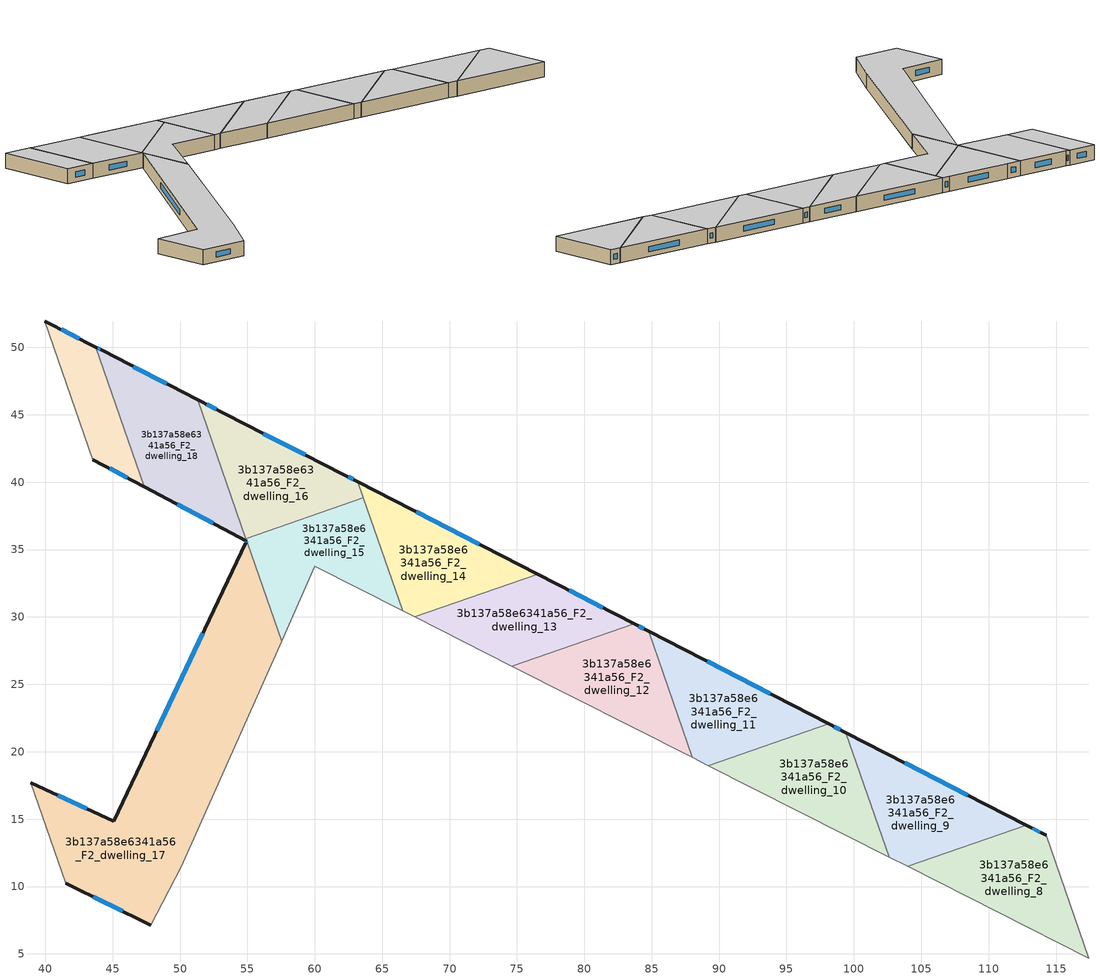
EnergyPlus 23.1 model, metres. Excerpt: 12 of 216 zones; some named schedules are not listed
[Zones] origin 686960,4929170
3b137a58e6341a56_F2_dwelling_10
 floor to 3b137a58e6341a56_F1_dwelling_10 (EU_floor_Construction): 99.41,21.43 102.61,12.19 89.2,18.98 98.14,22.08 z6
 wall outside (EU_wall_Construction): 99.41,21.43 98.14,22.08 z6:9
 wall adiabatic (EU_wall_Construction): 89.2,18.98 102.61,12.19 z6:9
 wall to 3b137a58e6341a56_F2_dwelling_11 (EU_wall_Construction): 98.14,22.08 89.2,18.98 z6:9
 wall to 3b137a58e6341a56_F2_dwelling_9 (EU_wall_Construction): 102.61,12.19 99.41,21.43 z6:9
 window (EU_Window_Construction): 98.99,21.64 98.55,21.87 z6.98:8.02
 ceiling to 3b137a58e6341a56_F3_dwelling_10 (EU_floor_Construction): 102.61,12.19 99.41,21.43 98.14,22.08 89.2,18.98 z9
3b137a58e6341a56_F2_dwelling_11
 floor to 3b137a58e6341a56_F1_dwelling_11 (EU_floor_Construction): 98.14,22.08 89.2,18.98 88.02,19.57 84.77,28.95 z6
 wall outside (EU_wall_Construction): 98.14,22.08 84.77,28.95 z6:9
 wall adiabatic (EU_wall_Construction): 88.02,19.57 89.2,18.98 z6:9
 wall to 3b137a58e6341a56_F2_dwelling_12 (EU_wall_Construction): 84.77,28.95 88.02,19.57 z6:9
 window (EU_Window_Construction): 93.79,24.31 89.11,26.71 z6.98:8.02
 ceiling to 3b137a58e6341a56_F3_dwelling_11 (EU_floor_Construction): 98.14,22.08 84.77,28.95 88.02,19.57 89.2,18.98 z9
3b137a58e6341a56_F2_dwelling_12
 floor to 3b137a58e6341a56_F1_dwelling_12 (EU_floor_Construction): 84.77,28.95 88.02,19.57 74.62,26.35 83.69,29.5 z6
 wall outside (EU_wall_Construction): 84.77,28.95 83.69,29.5 z6:9
 wall adiabatic (EU_wall_Construction): 74.62,26.35 88.02,19.57 z6:9
 wall to 3b137a58e6341a56_F2_dwelling_13 (EU_wall_Construction): 83.69,29.5 74.62,26.35 z6:9
 window (EU_Window_Construction): 84.42,29.13 84.04,29.32 z6.98:8.02
 ceiling to 3b137a58e6341a56_F3_dwelling_12 (EU_floor_Construction): 88.02,19.57 84.77,28.95 83.69,29.5 74.62,26.35 z9
3b137a58e6341a56_F2_dwelling_13
 floor to 3b137a58e6341a56_F1_dwelling_13 (EU_floor_Construction): 83.69,29.5 74.62,26.35 67.41,30 76.54,33.17 z6
 wall outside (EU_wall_Construction): 83.69,29.5 76.54,33.17 z6:9
 wall adiabatic (EU_wall_Construction): 67.41,30 74.62,26.35 z6:9
 wall to 3b137a58e6341a56_F2_dwelling_14 (EU_wall_Construction): 76.54,33.17 67.41,30 z6:9
 window (EU_Window_Construction): 81.36,30.69 78.87,31.98 z6.98:8.02
 ceiling to 3b137a58e6341a56_F3_dwelling_13 (EU_floor_Construction): 83.69,29.5 76.54,33.17 67.41,30 74.62,26.35 z9
3b137a58e6341a56_F2_dwelling_14
 floor to 3b137a58e6341a56_F1_dwelling_14 (EU_floor_Construction): 76.54,33.17 67.41,30 66.52,30.46 63.2,40.03 z6
 wall outside (EU_wall_Construction): 76.54,33.17 63.2,40.03 z6:9
 wall adiabatic (EU_wall_Construction): 66.52,30.46 67.41,30 z6:9
 wall to 3b137a58e6341a56_F2_dwelling_15 (EU_wall_Construction): 63.61,38.84 66.52,30.46 z6:9
 wall to 3b137a58e6341a56_F2_dwelling_16 (EU_wall_Construction): 63.2,40.03 63.61,38.84 z6:9
 window (EU_Window_Construction): 72.2,35.4 67.54,37.8 z6.98:8.02
 ceiling to 3b137a58e6341a56_F3_dwelling_14 (EU_floor_Construction): 76.54,33.17 63.2,40.03 66.52,30.46 67.41,30 z9
3b137a58e6341a56_F2_dwelling_15
 floor to 3b137a58e6341a56_F1_dwelling_15 (EU_floor_Construction): 63.61,38.84 66.52,30.46 60,33.75 57.54,28.21 54.89,35.82 z6
 wall adiabatic (EU_wall_Construction): 57.54,28.21 60,33.75 66.52,30.46 z6:9
 wall to 3b137a58e6341a56_F2_dwelling_17 (EU_wall_Construction): 55.03,35.42 57.54,28.21 z6:9
 wall to 3b137a58e6341a56_F2_dwelling_16 (EU_wall_Construction): 63.61,38.84 54.89,35.82 z6:9
 wall to 3b137a58e6341a56_F2_dwelling_18 (EU_wall_Construction): 54.89,35.82 55.03,35.42 z6:9
 ceiling to 3b137a58e6341a56_F3_dwelling_15 (EU_floor_Construction): 66.52,30.46 63.61,38.84 54.89,35.82 57.54,28.21 60,33.75 z9
3b137a58e6341a56_F2_dwelling_16
 floor to 3b137a58e6341a56_F1_dwelling_16 (EU_floor_Construction): 62.15,40.56 63.2,40.03 63.61,38.84 54.89,35.82 51.32,46.11 53.32,45.07 z6
 wall outside (EU_wall_Construction): 63.2,40.03 62.15,40.56 53.32,45.07 51.32,46.11 z6:9
 wall to 3b137a58e6341a56_F2_dwelling_18 (EU_wall_Construction): 51.32,46.11 54.89,35.82 z6:9
 window (EU_Window_Construction): 52.67,45.41 51.97,45.77 / 59.28,42.03 56.19,43.61 / 62.86,40.2 62.49,40.39 z6.98:8.02
 ceiling to 3b137a58e6341a56_F3_dwelling_16 (EU_floor_Construction): 63.61,38.84 63.2,40.03 62.15,40.56 53.32,45.07 51.32,46.11 54.89,35.82 z9
3b137a58e6341a56_F2_dwelling_17
 floor to 3b137a58e6341a56_F1_dwelling_17 (EU_floor_Construction): 55.03,35.42 57.54,28.21 50.1,11.49 47.81,7.13 41.52,10.25 38.93,17.7 45.1,14.83 54.89,35.5 z6
 wall outside (EU_wall_Construction): 54.89,35.5 45.1,14.83 38.93,17.7 / 41.52,10.25 47.81,7.13 z6:9
 wall to 3b137a58e6341a56_F2_dwelling_18 (EU_wall_Construction): 55.03,35.42 54.89,35.5 z6:9
 wall adiabatic (EU_wall_Construction): 47.81,7.13 50.1,11.49 57.54,28.21 z6:9
 wall to 3b137a58e6341a56_F2_dwelling_29 (EU_wall_Construction): 38.93,17.7 41.52,10.25 z6:9
 window (EU_Window_Construction): 51.7,28.77 48.28,21.55 / 43.56,9.24 45.76,8.15 / 43.09,15.76 40.94,16.77 z6.98:8.02
 ceiling to 3b137a58e6341a56_F3_dwelling_17 (EU_floor_Construction): 50.1,11.49 57.54,28.21 55.03,35.42 54.89,35.5 45.1,14.83 38.93,17.7 41.52,10.25 47.81,7.13 z9
3b137a58e6341a56_F2_dwelling_18
 floor to 3b137a58e6341a56_F1_dwelling_18 (EU_floor_Construction): 51.32,46.11 55.03,35.42 54.89,35.5 54.95,35.63 47.33,39.67 43.74,50.03 44.24,49.77 z6
 wall outside (EU_wall_Construction): 47.33,39.67 54.95,35.63 54.89,35.5 / 51.32,46.11 44.24,49.77 43.74,50.03 z6:9
 wall to 3b137a58e6341a56_F2_dwelling_19 (EU_wall_Construction): 43.74,50.03 47.33,39.67 z6:9
 window (EU_Window_Construction): 54.93,35.59 54.91,35.54 / 49.81,38.36 52.47,36.95 / 44.08,49.86 43.9,49.95 / 49.02,47.3 46.54,48.58 z6.98:8.02
 ceiling to 3b137a58e6341a56_F3_dwelling_18 (EU_floor_Construction): 55.03,35.42 51.32,46.11 44.24,49.77 43.74,50.03 47.33,39.67 54.95,35.63 54.89,35.5 z9
3b137a58e6341a56_F2_dwelling_19
 floor to 3b137a58e6341a56_F1_dwelling_19 (EU_floor_Construction): 43.74,50.03 47.33,39.67 43.54,41.68 39.97,51.96 z6
 wall outside (EU_wall_Construction): 43.74,50.03 39.97,51.96 / 43.54,41.68 47.33,39.67 z6:9
 wall to 3b137a58e6341a56_F2_dwelling_20 (EU_wall_Construction): 39.97,51.96 43.54,41.68 z6:9
 window (EU_Window_Construction): 42.51,50.66 41.2,51.33 / 44.77,41.03 46.1,40.33 z6.98:8.02
 ceiling to 3b137a58e6341a56_F3_dwelling_19 (EU_floor_Construction): 47.33,39.67 43.74,50.03 39.97,51.96 43.54,41.68 z9
3b137a58e6341a56_F2_dwelling_8
 floor to 3b137a58e6341a56_F1_dwelling_8 (EU_floor_Construction): 114.26,13.8 117.42,4.7 103.98,11.5 112.79,14.55 z6
 wall outside (EU_wall_Construction): 114.26,13.8 112.79,14.55 z6:9
 wall adiabatic (EU_wall_Construction): 103.98,11.5 117.42,4.7 z6:9
 wall to 3b137a58e6341a56_F2_dwelling_9 (EU_wall_Construction): 112.79,14.55 103.98,11.5 z6:9
 wall to 3b137a58e6341a56_F2_dwelling_7 (EU_wall_Construction): 117.42,4.7 114.26,13.8 z6:9
 window (EU_Window_Construction): 113.78,14.04 113.27,14.31 z6.98:8.02
 ceiling to 3b137a58e6341a56_F3_dwelling_8 (EU_floor_Construction): 117.42,4.7 114.26,13.8 112.79,14.55 103.98,11.5 z9
3b137a58e6341a56_F2_dwelling_9
 floor to 3b137a58e6341a56_F1_dwelling_9 (EU_floor_Construction): 112.79,14.55 103.98,11.5 102.61,12.19 99.41,21.43 z6
 wall outside (EU_wall_Construction): 112.79,14.55 99.41,21.43 z6:9
 wall adiabatic (EU_wall_Construction): 102.61,12.19 103.98,11.5 z6:9
 window (EU_Window_Construction): 108.44,16.79 103.76,19.19 z6.98:8.02
 ceiling to 3b137a58e6341a56_F3_dwelling_9 (EU_floor_Construction): 112.79,14.55 99.41,21.43 102.61,12.19 103.98,11.5 z9
[Building]
EU S2 Campaign: North Axis=0; Terrain=City; Solar Distribution=FullExterior
[Site:Location]
Bologna: Latitude=44.5; Longitude=11.25; Time Zone=1; Elevation=37
[SizingPeriod:WeatherFileDays]
AnnualSizingPeriod: Begin Month=1; Begin Day of Month=1; End Month=12; End Day of Month=31; Day of Week for Start Day=Monday; Use Weather File Daylight Saving Period=No; Use Weather File Rain and Snow Indicators=No
[MATERIAL]
EU_InternalMass_Material: Roughness=MediumRough; Thickness=0.1; Conductivity=1; Density=1800; Specific Heat=900; Thermal Absorptance=0.9; Solar Absorptance=0.7; Visible Absorptance=0.7
[MATERIAL:NOMASS] Roughness=MediumRough; Thermal Absorptance=0.9; Solar Absorptance=0.7; Visible Absorptance=0.7
Name | Thermal Resistance
EU_wall_NoMass | 0.905828
EU_floor_NoMass | 0.67114
[WINDOWMATERIAL:SIMPLEGLAZINGSYSTEM]
EU_Window_SimpleGlazing: UFactor=4.52486; Solar Heat Gain Coefficient=0.85; Visible Transmittance=0.85
[CONSTRUCTION]
EU_wall_Construction: EU_wall_NoMass
EU_floor_Construction: EU_floor_NoMass
EU_Window_Construction: EU_Window_SimpleGlazing
EU_InternalMass_Construction: EU_InternalMass_Material
[ZONE] Type=1; Multiplier=1; Ceiling Height=autocalculate; Floor Area=autocalculate; Part of Total Floor Area=Yes
Name | Volume
3b137a58e6341a56_F0_dwelling_0; 3b137a58e6341a56_F1_dwelling_0; 3b137a58e6341a56_F2_dwelling_0; 3b137a58e6341a56_F3_dwelling_0; 3b137a58e6341a56_F4_dwelling_0; 3b137a58e6341a56_F5_dwelling_0 | 167.907
3b137a58e6341a56_F6_dwelling_0 | 108.262
3b137a58e6341a56_F0_dwelling_1; 3b137a58e6341a56_F1_dwelling_1; 3b137a58e6341a56_F2_dwelling_1; 3b137a58e6341a56_F3_dwelling_1; 3b137a58e6341a56_F4_dwelling_1; 3b137a58e6341a56_F5_dwelling_1 | 167.912
3b137a58e6341a56_F6_dwelling_1 | 106.897
3b137a58e6341a56_F2_dwelling_10 | 167.909
3b137a58e6341a56_F6_dwelling_10 | 123.267
3b137a58e6341a56_F2_dwelling_11 | 167.903
3b137a58e6341a56_F2_dwelling_12; 3b137a58e6341a56_F2_dwelling_9 | 167.899
3b137a58e6341a56_F2_dwelling_13; 3b137a58e6341a56_F0_dwelling_2; 3b137a58e6341a56_F1_dwelling_2; 3b137a58e6341a56_F2_dwelling_2; 3b137a58e6341a56_F3_dwelling_2; 3b137a58e6341a56_F4_dwelling_2; 3b137a58e6341a56_F5_dwelling_2 | 167.9
3b137a58e6341a56_F2_dwelling_14 | 167.892
3b137a58e6341a56_F2_dwelling_15; 3b137a58e6341a56_F0_dwelling_3; 3b137a58e6341a56_F1_dwelling_3; 3b137a58e6341a56_F2_dwelling_3; 3b137a58e6341a56_F3_dwelling_3; 3b137a58e6341a56_F4_dwelling_3; 3b137a58e6341a56_F5_dwelling_3; 3b137a58e6341a56_F0_dwelling_5; 3b137a58e6341a56_F1_dwelling_5; 3b137a58e6341a56_F2_dwelling_5; 3b137a58e6341a56_F3_dwelling_5; 3b137a58e6341a56_F4_dwelling_5; 3b137a58e6341a56_F5_dwelling_5 | 167.914
3b137a58e6341a56_F2_dwelling_16 | 167.887
3b137a58e6341a56_F2_dwelling_17 | 514.871
3b137a58e6341a56_F2_dwelling_18 | 194.532
3b137a58e6341a56_F2_dwelling_19 | 95.7202
3b137a58e6341a56_F6_dwelling_2 | 112.59
3b137a58e6341a56_F6_dwelling_3 | 113.398
3b137a58e6341a56_F0_dwelling_4; 3b137a58e6341a56_F1_dwelling_4; 3b137a58e6341a56_F2_dwelling_4; 3b137a58e6341a56_F3_dwelling_4; 3b137a58e6341a56_F4_dwelling_4; 3b137a58e6341a56_F5_dwelling_4 | 167.882
3b137a58e6341a56_F6_dwelling_4 | 121.302
3b137a58e6341a56_F6_dwelling_5 | 120.108
3b137a58e6341a56_F0_dwelling_6; 3b137a58e6341a56_F1_dwelling_6; 3b137a58e6341a56_F2_dwelling_6; 3b137a58e6341a56_F3_dwelling_6; 3b137a58e6341a56_F4_dwelling_6; 3b137a58e6341a56_F5_dwelling_6 | 167.893
3b137a58e6341a56_F6_dwelling_6 | 120.806
3b137a58e6341a56_F0_dwelling_7; 3b137a58e6341a56_F1_dwelling_7; 3b137a58e6341a56_F2_dwelling_7; 3b137a58e6341a56_F3_dwelling_7; 3b137a58e6341a56_F4_dwelling_7; 3b137a58e6341a56_F5_dwelling_7 | 167.877
3b137a58e6341a56_F6_dwelling_7 | 117.447
3b137a58e6341a56_F2_dwelling_8 | 167.924
3b137a58e6341a56_F6_dwelling_8 | 120.493
3b137a58e6341a56_F6_dwelling_9 | 118.754
[INTERNALMASS] Construction=EU_InternalMass_Construction
Name | Zone or ZoneList | Surface Area
3b137a58e6341a56_F0_dwelling_0_EU_InternalMass | 3b137a58e6341a56_F0_dwelling_0 | 55.9705
3b137a58e6341a56_F0_dwelling_1_EU_InternalMass | 3b137a58e6341a56_F0_dwelling_1 | 55.9655
3b137a58e6341a56_F0_dwelling_2_EU_InternalMass | 3b137a58e6341a56_F0_dwelling_2 | 55.9679
3b137a58e6341a56_F0_dwelling_3_EU_InternalMass | 3b137a58e6341a56_F0_dwelling_3 | 55.9704
3b137a58e6341a56_F0_dwelling_4_EU_InternalMass | 3b137a58e6341a56_F0_dwelling_4 | 55.9579
3b137a58e6341a56_F0_dwelling_5_EU_InternalMass | 3b137a58e6341a56_F0_dwelling_5 | 55.9728
3b137a58e6341a56_F0_dwelling_6_EU_InternalMass | 3b137a58e6341a56_F0_dwelling_6 | 55.9654
3b137a58e6341a56_F0_dwelling_7_EU_InternalMass | 3b137a58e6341a56_F0_dwelling_7 | 55.9592
3b137a58e6341a56_F1_dwelling_0_EU_InternalMass | 3b137a58e6341a56_F1_dwelling_0 | 55.9705
3b137a58e6341a56_F1_dwelling_1_EU_InternalMass | 3b137a58e6341a56_F1_dwelling_1 | 55.9655
3b137a58e6341a56_F1_dwelling_2_EU_InternalMass | 3b137a58e6341a56_F1_dwelling_2 | 55.9679
3b137a58e6341a56_F1_dwelling_3_EU_InternalMass | 3b137a58e6341a56_F1_dwelling_3 | 55.9704
3b137a58e6341a56_F1_dwelling_4_EU_InternalMass | 3b137a58e6341a56_F1_dwelling_4 | 55.9579
3b137a58e6341a56_F1_dwelling_5_EU_InternalMass | 3b137a58e6341a56_F1_dwelling_5 | 55.9728
3b137a58e6341a56_F1_dwelling_6_EU_InternalMass | 3b137a58e6341a56_F1_dwelling_6 | 55.9654
3b137a58e6341a56_F1_dwelling_7_EU_InternalMass | 3b137a58e6341a56_F1_dwelling_7 | 55.9592
3b137a58e6341a56_F2_dwelling_0_EU_InternalMass | 3b137a58e6341a56_F2_dwelling_0 | 55.9705
3b137a58e6341a56_F2_dwelling_1_EU_InternalMass | 3b137a58e6341a56_F2_dwelling_1 | 55.9655
3b137a58e6341a56_F2_dwelling_2_EU_InternalMass | 3b137a58e6341a56_F2_dwelling_2 | 55.9679
3b137a58e6341a56_F2_dwelling_3_EU_InternalMass | 3b137a58e6341a56_F2_dwelling_3 | 55.9704
3b137a58e6341a56_F2_dwelling_4_EU_InternalMass | 3b137a58e6341a56_F2_dwelling_4 | 55.9579
3b137a58e6341a56_F2_dwelling_5_EU_InternalMass | 3b137a58e6341a56_F2_dwelling_5 | 55.9728
3b137a58e6341a56_F2_dwelling_6_EU_InternalMass | 3b137a58e6341a56_F2_dwelling_6 | 55.9654
3b137a58e6341a56_F2_dwelling_7_EU_InternalMass | 3b137a58e6341a56_F2_dwelling_7 | 55.9592
3b137a58e6341a56_F2_dwelling_8_EU_InternalMass | 3b137a58e6341a56_F2_dwelling_8 | 55.9697
3b137a58e6341a56_F2_dwelling_9_EU_InternalMass | 3b137a58e6341a56_F2_dwelling_9 | 55.9686
3b137a58e6341a56_F2_dwelling_10_EU_InternalMass | 3b137a58e6341a56_F2_dwelling_10 | 55.9659
3b137a58e6341a56_F2_dwelling_11_EU_InternalMass | 3b137a58e6341a56_F2_dwelling_11 | 55.9661
3b137a58e6341a56_F2_dwelling_12_EU_InternalMass | 3b137a58e6341a56_F2_dwelling_12 | 55.9705
3b137a58e6341a56_F2_dwelling_13_EU_InternalMass | 3b137a58e6341a56_F2_dwelling_13 | 55.9664
3b137a58e6341a56_F2_dwelling_14_EU_InternalMass | 3b137a58e6341a56_F2_dwelling_14 | 55.9632
3b137a58e6341a56_F2_dwelling_15_EU_InternalMass | 3b137a58e6341a56_F2_dwelling_15 | 55.9719
3b137a58e6341a56_F2_dwelling_16_EU_InternalMass | 3b137a58e6341a56_F2_dwelling_16 | 55.961
3b137a58e6341a56_F2_dwelling_17_EU_InternalMass | 3b137a58e6341a56_F2_dwelling_17 | 171.612
3b137a58e6341a56_F2_dwelling_18_EU_InternalMass | 3b137a58e6341a56_F2_dwelling_18 | 64.8456
3b137a58e6341a56_F2_dwelling_19_EU_InternalMass | 3b137a58e6341a56_F2_dwelling_19 | 31.9066
3b137a58e6341a56_F3_dwelling_0_EU_InternalMass | 3b137a58e6341a56_F3_dwelling_0 | 55.9705
3b137a58e6341a56_F3_dwelling_1_EU_InternalMass | 3b137a58e6341a56_F3_dwelling_1 | 55.9655
3b137a58e6341a56_F3_dwelling_2_EU_InternalMass | 3b137a58e6341a56_F3_dwelling_2 | 55.9679
3b137a58e6341a56_F3_dwelling_3_EU_InternalMass | 3b137a58e6341a56_F3_dwelling_3 | 55.9704
3b137a58e6341a56_F3_dwelling_4_EU_InternalMass | 3b137a58e6341a56_F3_dwelling_4 | 55.9579
3b137a58e6341a56_F3_dwelling_5_EU_InternalMass | 3b137a58e6341a56_F3_dwelling_5 | 55.9728
3b137a58e6341a56_F3_dwelling_6_EU_InternalMass | 3b137a58e6341a56_F3_dwelling_6 | 55.9654
3b137a58e6341a56_F3_dwelling_7_EU_InternalMass | 3b137a58e6341a56_F3_dwelling_7 | 55.9592
3b137a58e6341a56_F4_dwelling_0_EU_InternalMass | 3b137a58e6341a56_F4_dwelling_0 | 55.9705
3b137a58e6341a56_F4_dwelling_1_EU_InternalMass | 3b137a58e6341a56_F4_dwelling_1 | 55.9655
3b137a58e6341a56_F4_dwelling_2_EU_InternalMass | 3b137a58e6341a56_F4_dwelling_2 | 55.9679
3b137a58e6341a56_F4_dwelling_3_EU_InternalMass | 3b137a58e6341a56_F4_dwelling_3 | 55.9704
3b137a58e6341a56_F4_dwelling_4_EU_InternalMass | 3b137a58e6341a56_F4_dwelling_4 | 55.9579
3b137a58e6341a56_F4_dwelling_5_EU_InternalMass | 3b137a58e6341a56_F4_dwelling_5 | 55.9728
3b137a58e6341a56_F4_dwelling_6_EU_InternalMass | 3b137a58e6341a56_F4_dwelling_6 | 55.9654
3b137a58e6341a56_F4_dwelling_7_EU_InternalMass | 3b137a58e6341a56_F4_dwelling_7 | 55.9592
3b137a58e6341a56_F5_dwelling_0_EU_InternalMass | 3b137a58e6341a56_F5_dwelling_0 | 55.9705
3b137a58e6341a56_F5_dwelling_1_EU_InternalMass | 3b137a58e6341a56_F5_dwelling_1 | 55.9655
3b137a58e6341a56_F5_dwelling_2_EU_InternalMass | 3b137a58e6341a56_F5_dwelling_2 | 55.9679
3b137a58e6341a56_F5_dwelling_3_EU_InternalMass | 3b137a58e6341a56_F5_dwelling_3 | 55.9704
3b137a58e6341a56_F5_dwelling_4_EU_InternalMass | 3b137a58e6341a56_F5_dwelling_4 | 55.9579
3b137a58e6341a56_F5_dwelling_5_EU_InternalMass | 3b137a58e6341a56_F5_dwelling_5 | 55.9728
3b137a58e6341a56_F5_dwelling_6_EU_InternalMass | 3b137a58e6341a56_F5_dwelling_6 | 55.9654
3b137a58e6341a56_F5_dwelling_7_EU_InternalMass | 3b137a58e6341a56_F5_dwelling_7 | 55.9592
3b137a58e6341a56_F6_dwelling_0_EU_InternalMass | 3b137a58e6341a56_F6_dwelling_0 | 36.0814
3b137a58e6341a56_F6_dwelling_1_EU_InternalMass | 3b137a58e6341a56_F6_dwelling_1 | 35.634
3b137a58e6341a56_F6_dwelling_2_EU_InternalMass | 3b137a58e6341a56_F6_dwelling_2 | 37.5308
3b137a58e6341a56_F6_dwelling_3_EU_InternalMass | 3b137a58e6341a56_F6_dwelling_3 | 37.8028
3b137a58e6341a56_F6_dwelling_4_EU_InternalMass | 3b137a58e6341a56_F6_dwelling_4 | 40.4342
3b137a58e6341a56_F6_dwelling_5_EU_InternalMass | 3b137a58e6341a56_F6_dwelling_5 | 40.0361
3b137a58e6341a56_F6_dwelling_6_EU_InternalMass | 3b137a58e6341a56_F6_dwelling_6 | 40.2693
3b137a58e6341a56_F6_dwelling_7_EU_InternalMass | 3b137a58e6341a56_F6_dwelling_7 | 39.1488
3b137a58e6341a56_F6_dwelling_8_EU_InternalMass | 3b137a58e6341a56_F6_dwelling_8 | 40.1645
3b137a58e6341a56_F6_dwelling_9_EU_InternalMass | 3b137a58e6341a56_F6_dwelling_9 | 39.5847
3b137a58e6341a56_F6_dwelling_10_EU_InternalMass | 3b137a58e6341a56_F6_dwelling_10 | 41.0892
[OTHEREQUIPMENT] Fuel Type=Electricity; Design Level Calculation Method=Watts/Area; Power per Zone Floor Area=1; Fraction Latent=0; Fraction Radiant=0; Fraction Lost=0; Carbon Dioxide Generation Rate=0; EndUse Subcategory=EU_Step8_InternalGains
Name | Zone or ZoneList or Space or SpaceList | Schedule
EU_Step8_InternalGain_3b137a58e6341a56_F0_dwelling_0_f000 | 3b137a58e6341a56_F0_dwelling_0 | EU_Step8_GainSchedule_3b137a58e6341a56_F0_dwelling_0_f000
EU_Step8_InternalGain_3b137a58e6341a56_F0_dwelling_1_f000 | 3b137a58e6341a56_F0_dwelling_1 | EU_Step8_GainSchedule_3b137a58e6341a56_F0_dwelling_1_f000
EU_Step8_InternalGain_3b137a58e6341a56_F0_dwelling_2_f000 | 3b137a58e6341a56_F0_dwelling_2 | EU_Step8_GainSchedule_3b137a58e6341a56_F0_dwelling_2_f000
EU_Step8_InternalGain_3b137a58e6341a56_F0_dwelling_3_f000 | 3b137a58e6341a56_F0_dwelling_3 | EU_Step8_GainSchedule_3b137a58e6341a56_F0_dwelling_3_f000
EU_Step8_InternalGain_3b137a58e6341a56_F0_dwelling_4_f000 | 3b137a58e6341a56_F0_dwelling_4 | EU_Step8_GainSchedule_3b137a58e6341a56_F0_dwelling_4_f000
EU_Step8_InternalGain_3b137a58e6341a56_F0_dwelling_5_f000 | 3b137a58e6341a56_F0_dwelling_5 | EU_Step8_GainSchedule_3b137a58e6341a56_F0_dwelling_5_f000
EU_Step8_InternalGain_3b137a58e6341a56_F0_dwelling_6_f000 | 3b137a58e6341a56_F0_dwelling_6 | EU_Step8_GainSchedule_3b137a58e6341a56_F0_dwelling_6_f000
EU_Step8_InternalGain_3b137a58e6341a56_F0_dwelling_7_f000 | 3b137a58e6341a56_F0_dwelling_7 | EU_Step8_GainSchedule_3b137a58e6341a56_F0_dwelling_7_f000
EU_Step8_InternalGain_3b137a58e6341a56_F1_dwelling_0_f000 | 3b137a58e6341a56_F1_dwelling_0 | EU_Step8_GainSchedule_3b137a58e6341a56_F1_dwelling_0_f000
EU_Step8_InternalGain_3b137a58e6341a56_F1_dwelling_1_f000 | 3b137a58e6341a56_F1_dwelling_1 | EU_Step8_GainSchedule_3b137a58e6341a56_F1_dwelling_1_f000
EU_Step8_InternalGain_3b137a58e6341a56_F1_dwelling_2_f000 | 3b137a58e6341a56_F1_dwelling_2 | EU_Step8_GainSchedule_3b137a58e6341a56_F1_dwelling_2_f000
EU_Step8_InternalGain_3b137a58e6341a56_F1_dwelling_3_f000 | 3b137a58e6341a56_F1_dwelling_3 | EU_Step8_GainSchedule_3b137a58e6341a56_F1_dwelling_3_f000
EU_Step8_InternalGain_3b137a58e6341a56_F1_dwelling_4_f000 | 3b137a58e6341a56_F1_dwelling_4 | EU_Step8_GainSchedule_3b137a58e6341a56_F1_dwelling_4_f000
EU_Step8_InternalGain_3b137a58e6341a56_F1_dwelling_5_f000 | 3b137a58e6341a56_F1_dwelling_5 | EU_Step8_GainSchedule_3b137a58e6341a56_F1_dwelling_5_f000
EU_Step8_InternalGain_3b137a58e6341a56_F1_dwelling_6_f000 | 3b137a58e6341a56_F1_dwelling_6 | EU_Step8_GainSchedule_3b137a58e6341a56_F1_dwelling_6_f000
EU_Step8_InternalGain_3b137a58e6341a56_F1_dwelling_7_f000 | 3b137a58e6341a56_F1_dwelling_7 | EU_Step8_GainSchedule_3b137a58e6341a56_F1_dwelling_7_f000
EU_Step8_InternalGain_3b137a58e6341a56_F2_dwelling_0_f000 | 3b137a58e6341a56_F2_dwelling_0 | EU_Step8_GainSchedule_3b137a58e6341a56_F2_dwelling_0_f000
EU_Step8_InternalGain_3b137a58e6341a56_F2_dwelling_1_f000 | 3b137a58e6341a56_F2_dwelling_1 | EU_Step8_GainSchedule_3b137a58e6341a56_F2_dwelling_1_f000
EU_Step8_InternalGain_3b137a58e6341a56_F2_dwelling_2_f000 | 3b137a58e6341a56_F2_dwelling_2 | EU_Step8_GainSchedule_3b137a58e6341a56_F2_dwelling_2_f000
EU_Step8_InternalGain_3b137a58e6341a56_F2_dwelling_3_f000 | 3b137a58e6341a56_F2_dwelling_3 | EU_Step8_GainSchedule_3b137a58e6341a56_F2_dwelling_3_f000
EU_Step8_InternalGain_3b137a58e6341a56_F2_dwelling_4_f000 | 3b137a58e6341a56_F2_dwelling_4 | EU_Step8_GainSchedule_3b137a58e6341a56_F2_dwelling_4_f000
EU_Step8_InternalGain_3b137a58e6341a56_F2_dwelling_5_f000 | 3b137a58e6341a56_F2_dwelling_5 | EU_Step8_GainSchedule_3b137a58e6341a56_F2_dwelling_5_f000
EU_Step8_InternalGain_3b137a58e6341a56_F2_dwelling_6_f000 | 3b137a58e6341a56_F2_dwelling_6 | EU_Step8_GainSchedule_3b137a58e6341a56_F2_dwelling_6_f000
EU_Step8_InternalGain_3b137a58e6341a56_F2_dwelling_7_f000 | 3b137a58e6341a56_F2_dwelling_7 | EU_Step8_GainSchedule_3b137a58e6341a56_F2_dwelling_7_f000
EU_Step8_InternalGain_3b137a58e6341a56_F2_dwelling_8_f000 | 3b137a58e6341a56_F2_dwelling_8 | EU_Step8_GainSchedule_3b137a58e6341a56_F2_dwelling_8_f000
EU_Step8_InternalGain_3b137a58e6341a56_F2_dwelling_9_f000 | 3b137a58e6341a56_F2_dwelling_9 | EU_Step8_GainSchedule_3b137a58e6341a56_F2_dwelling_9_f000
EU_Step8_InternalGain_3b137a58e6341a56_F2_dwelling_10_f000 | 3b137a58e6341a56_F2_dwelling_10 | EU_Step8_GainSchedule_3b137a58e6341a56_F2_dwelling_10_f000
EU_Step8_InternalGain_3b137a58e6341a56_F2_dwelling_11_f000 | 3b137a58e6341a56_F2_dwelling_11 | EU_Step8_GainSchedule_3b137a58e6341a56_F2_dwelling_11_f000
EU_Step8_InternalGain_3b137a58e6341a56_F2_dwelling_12_f000 | 3b137a58e6341a56_F2_dwelling_12 | EU_Step8_GainSchedule_3b137a58e6341a56_F2_dwelling_12_f000
EU_Step8_InternalGain_3b137a58e6341a56_F2_dwelling_13_f000 | 3b137a58e6341a56_F2_dwelling_13 | EU_Step8_GainSchedule_3b137a58e6341a56_F2_dwelling_13_f000
EU_Step8_InternalGain_3b137a58e6341a56_F2_dwelling_14_f000 | 3b137a58e6341a56_F2_dwelling_14 | EU_Step8_GainSchedule_3b137a58e6341a56_F2_dwelling_14_f000
EU_Step8_InternalGain_3b137a58e6341a56_F2_dwelling_15_f000 | 3b137a58e6341a56_F2_dwelling_15 | EU_Step8_GainSchedule_3b137a58e6341a56_F2_dwelling_15_f000
EU_Step8_InternalGain_3b137a58e6341a56_F2_dwelling_16_f000 | 3b137a58e6341a56_F2_dwelling_16 | EU_Step8_GainSchedule_3b137a58e6341a56_F2_dwelling_16_f000
EU_Step8_InternalGain_3b137a58e6341a56_F2_dwelling_17_f000 | 3b137a58e6341a56_F2_dwelling_17 | EU_Step8_GainSchedule_3b137a58e6341a56_F2_dwelling_17_f000
EU_Step8_InternalGain_3b137a58e6341a56_F2_dwelling_18_f000 | 3b137a58e6341a56_F2_dwelling_18 | EU_Step8_GainSchedule_3b137a58e6341a56_F2_dwelling_18_f000
EU_Step8_InternalGain_3b137a58e6341a56_F2_dwelling_19_f000 | 3b137a58e6341a56_F2_dwelling_19 | EU_Step8_GainSchedule_3b137a58e6341a56_F2_dwelling_19_f000
EU_Step8_InternalGain_3b137a58e6341a56_F3_dwelling_0_f000 | 3b137a58e6341a56_F3_dwelling_0 | EU_Step8_GainSchedule_3b137a58e6341a56_F3_dwelling_0_f000
EU_Step8_InternalGain_3b137a58e6341a56_F3_dwelling_1_f000 | 3b137a58e6341a56_F3_dwelling_1 | EU_Step8_GainSchedule_3b137a58e6341a56_F3_dwelling_1_f000
EU_Step8_InternalGain_3b137a58e6341a56_F3_dwelling_2_f000 | 3b137a58e6341a56_F3_dwelling_2 | EU_Step8_GainSchedule_3b137a58e6341a56_F3_dwelling_2_f000
EU_Step8_InternalGain_3b137a58e6341a56_F3_dwelling_3_f000 | 3b137a58e6341a56_F3_dwelling_3 | EU_Step8_GainSchedule_3b137a58e6341a56_F3_dwelling_3_f000
EU_Step8_InternalGain_3b137a58e6341a56_F3_dwelling_4_f000 | 3b137a58e6341a56_F3_dwelling_4 | EU_Step8_GainSchedule_3b137a58e6341a56_F3_dwelling_4_f000
EU_Step8_InternalGain_3b137a58e6341a56_F3_dwelling_5_f000 | 3b137a58e6341a56_F3_dwelling_5 | EU_Step8_GainSchedule_3b137a58e6341a56_F3_dwelling_5_f000
EU_Step8_InternalGain_3b137a58e6341a56_F3_dwelling_6_f000 | 3b137a58e6341a56_F3_dwelling_6 | EU_Step8_GainSchedule_3b137a58e6341a56_F3_dwelling_6_f000
EU_Step8_InternalGain_3b137a58e6341a56_F3_dwelling_7_f000 | 3b137a58e6341a56_F3_dwelling_7 | EU_Step8_GainSchedule_3b137a58e6341a56_F3_dwelling_7_f000
EU_Step8_InternalGain_3b137a58e6341a56_F4_dwelling_0_f000 | 3b137a58e6341a56_F4_dwelling_0 | EU_Step8_GainSchedule_3b137a58e6341a56_F4_dwelling_0_f000
EU_Step8_InternalGain_3b137a58e6341a56_F4_dwelling_1_f000 | 3b137a58e6341a56_F4_dwelling_1 | EU_Step8_GainSchedule_3b137a58e6341a56_F4_dwelling_1_f000
EU_Step8_InternalGain_3b137a58e6341a56_F4_dwelling_2_f000 | 3b137a58e6341a56_F4_dwelling_2 | EU_Step8_GainSchedule_3b137a58e6341a56_F4_dwelling_2_f000
EU_Step8_InternalGain_3b137a58e6341a56_F4_dwelling_3_f000 | 3b137a58e6341a56_F4_dwelling_3 | EU_Step8_GainSchedule_3b137a58e6341a56_F4_dwelling_3_f000
EU_Step8_InternalGain_3b137a58e6341a56_F4_dwelling_4_f000 | 3b137a58e6341a56_F4_dwelling_4 | EU_Step8_GainSchedule_3b137a58e6341a56_F4_dwelling_4_f000
EU_Step8_InternalGain_3b137a58e6341a56_F4_dwelling_5_f000 | 3b137a58e6341a56_F4_dwelling_5 | EU_Step8_GainSchedule_3b137a58e6341a56_F4_dwelling_5_f000
EU_Step8_InternalGain_3b137a58e6341a56_F4_dwelling_6_f000 | 3b137a58e6341a56_F4_dwelling_6 | EU_Step8_GainSchedule_3b137a58e6341a56_F4_dwelling_6_f000
EU_Step8_InternalGain_3b137a58e6341a56_F4_dwelling_7_f000 | 3b137a58e6341a56_F4_dwelling_7 | EU_Step8_GainSchedule_3b137a58e6341a56_F4_dwelling_7_f000
EU_Step8_InternalGain_3b137a58e6341a56_F5_dwelling_0_f000 | 3b137a58e6341a56_F5_dwelling_0 | EU_Step8_GainSchedule_3b137a58e6341a56_F5_dwelling_0_f000
EU_Step8_InternalGain_3b137a58e6341a56_F5_dwelling_1_f000 | 3b137a58e6341a56_F5_dwelling_1 | EU_Step8_GainSchedule_3b137a58e6341a56_F5_dwelling_1_f000
EU_Step8_InternalGain_3b137a58e6341a56_F5_dwelling_2_f000 | 3b137a58e6341a56_F5_dwelling_2 | EU_Step8_GainSchedule_3b137a58e6341a56_F5_dwelling_2_f000
EU_Step8_InternalGain_3b137a58e6341a56_F5_dwelling_3_f000 | 3b137a58e6341a56_F5_dwelling_3 | EU_Step8_GainSchedule_3b137a58e6341a56_F5_dwelling_3_f000
EU_Step8_InternalGain_3b137a58e6341a56_F5_dwelling_4_f000 | 3b137a58e6341a56_F5_dwelling_4 | EU_Step8_GainSchedule_3b137a58e6341a56_F5_dwelling_4_f000
EU_Step8_InternalGain_3b137a58e6341a56_F5_dwelling_5_f000 | 3b137a58e6341a56_F5_dwelling_5 | EU_Step8_GainSchedule_3b137a58e6341a56_F5_dwelling_5_f000
EU_Step8_InternalGain_3b137a58e6341a56_F5_dwelling_6_f000 | 3b137a58e6341a56_F5_dwelling_6 | EU_Step8_GainSchedule_3b137a58e6341a56_F5_dwelling_6_f000
EU_Step8_InternalGain_3b137a58e6341a56_F5_dwelling_7_f000 | 3b137a58e6341a56_F5_dwelling_7 | EU_Step8_GainSchedule_3b137a58e6341a56_F5_dwelling_7_f000
EU_Step8_InternalGain_3b137a58e6341a56_F6_dwelling_0_f000 | 3b137a58e6341a56_F6_dwelling_0 | EU_Step8_GainSchedule_3b137a58e6341a56_F6_dwelling_0_f000
EU_Step8_InternalGain_3b137a58e6341a56_F6_dwelling_1_f000 | 3b137a58e6341a56_F6_dwelling_1 | EU_Step8_GainSchedule_3b137a58e6341a56_F6_dwelling_1_f000
EU_Step8_InternalGain_3b137a58e6341a56_F6_dwelling_2_f000 | 3b137a58e6341a56_F6_dwelling_2 | EU_Step8_GainSchedule_3b137a58e6341a56_F6_dwelling_2_f000
EU_Step8_InternalGain_3b137a58e6341a56_F6_dwelling_3_f000 | 3b137a58e6341a56_F6_dwelling_3 | EU_Step8_GainSchedule_3b137a58e6341a56_F6_dwelling_3_f000
EU_Step8_InternalGain_3b137a58e6341a56_F6_dwelling_4_f000 | 3b137a58e6341a56_F6_dwelling_4 | EU_Step8_GainSchedule_3b137a58e6341a56_F6_dwelling_4_f000
EU_Step8_InternalGain_3b137a58e6341a56_F6_dwelling_5_f000 | 3b137a58e6341a56_F6_dwelling_5 | EU_Step8_GainSchedule_3b137a58e6341a56_F6_dwelling_5_f000
EU_Step8_InternalGain_3b137a58e6341a56_F6_dwelling_6_f000 | 3b137a58e6341a56_F6_dwelling_6 | EU_Step8_GainSchedule_3b137a58e6341a56_F6_dwelling_6_f000
EU_Step8_InternalGain_3b137a58e6341a56_F6_dwelling_7_f000 | 3b137a58e6341a56_F6_dwelling_7 | EU_Step8_GainSchedule_3b137a58e6341a56_F6_dwelling_7_f000
EU_Step8_InternalGain_3b137a58e6341a56_F6_dwelling_8_f000 | 3b137a58e6341a56_F6_dwelling_8 | EU_Step8_GainSchedule_3b137a58e6341a56_F6_dwelling_8_f000
EU_Step8_InternalGain_3b137a58e6341a56_F6_dwelling_9_f000 | 3b137a58e6341a56_F6_dwelling_9 | EU_Step8_GainSchedule_3b137a58e6341a56_F6_dwelling_9_f000
EU_Step8_InternalGain_3b137a58e6341a56_F6_dwelling_10_f000 | 3b137a58e6341a56_F6_dwelling_10 | EU_Step8_GainSchedule_3b137a58e6341a56_F6_dwelling_10_f000
[ZONEVENTILATION:DESIGNFLOWRATE] Schedule=EU_AlwaysOn; Design Flow Rate Calculation Method=AirChanges/Hour; Air Changes per Hour=0.73129; Ventilation Type=Natural; Fan Pressure Rise=0; Fan Total Efficiency=1; Constant Term Coefficient=1; Temperature Term Coefficient=0; Velocity Term Coefficient=0; Velocity Squared Term Coefficient=0; Minimum Indoor Temperature=-100; Maximum Indoor Temperature=100; Delta Temperature=-100; Minimum Outdoor Temperature=-100; Maximum Outdoor Temperature=100; Maximum Wind Speed=40
Name | Zone or ZoneList or Space or SpaceList
EU_ConstantAir_3b137a58e6341a56_F0_dwelling_0 | 3b137a58e6341a56_F0_dwelling_0
EU_ConstantAir_3b137a58e6341a56_F0_dwelling_1 | 3b137a58e6341a56_F0_dwelling_1
EU_ConstantAir_3b137a58e6341a56_F0_dwelling_2 | 3b137a58e6341a56_F0_dwelling_2
EU_ConstantAir_3b137a58e6341a56_F0_dwelling_3 | 3b137a58e6341a56_F0_dwelling_3
EU_ConstantAir_3b137a58e6341a56_F0_dwelling_4 | 3b137a58e6341a56_F0_dwelling_4
EU_ConstantAir_3b137a58e6341a56_F0_dwelling_5 | 3b137a58e6341a56_F0_dwelling_5
EU_ConstantAir_3b137a58e6341a56_F0_dwelling_6 | 3b137a58e6341a56_F0_dwelling_6
EU_ConstantAir_3b137a58e6341a56_F0_dwelling_7 | 3b137a58e6341a56_F0_dwelling_7
EU_ConstantAir_3b137a58e6341a56_F1_dwelling_0 | 3b137a58e6341a56_F1_dwelling_0
EU_ConstantAir_3b137a58e6341a56_F1_dwelling_1 | 3b137a58e6341a56_F1_dwelling_1
EU_ConstantAir_3b137a58e6341a56_F1_dwelling_2 | 3b137a58e6341a56_F1_dwelling_2
EU_ConstantAir_3b137a58e6341a56_F1_dwelling_3 | 3b137a58e6341a56_F1_dwelling_3
EU_ConstantAir_3b137a58e6341a56_F1_dwelling_4 | 3b137a58e6341a56_F1_dwelling_4
EU_ConstantAir_3b137a58e6341a56_F1_dwelling_5 | 3b137a58e6341a56_F1_dwelling_5
EU_ConstantAir_3b137a58e6341a56_F1_dwelling_6 | 3b137a58e6341a56_F1_dwelling_6
EU_ConstantAir_3b137a58e6341a56_F1_dwelling_7 | 3b137a58e6341a56_F1_dwelling_7
EU_ConstantAir_3b137a58e6341a56_F2_dwelling_0 | 3b137a58e6341a56_F2_dwelling_0
EU_ConstantAir_3b137a58e6341a56_F2_dwelling_1 | 3b137a58e6341a56_F2_dwelling_1
EU_ConstantAir_3b137a58e6341a56_F2_dwelling_2 | 3b137a58e6341a56_F2_dwelling_2
EU_ConstantAir_3b137a58e6341a56_F2_dwelling_3 | 3b137a58e6341a56_F2_dwelling_3
EU_ConstantAir_3b137a58e6341a56_F2_dwelling_4 | 3b137a58e6341a56_F2_dwelling_4
EU_ConstantAir_3b137a58e6341a56_F2_dwelling_5 | 3b137a58e6341a56_F2_dwelling_5
EU_ConstantAir_3b137a58e6341a56_F2_dwelling_6 | 3b137a58e6341a56_F2_dwelling_6
EU_ConstantAir_3b137a58e6341a56_F2_dwelling_7 | 3b137a58e6341a56_F2_dwelling_7
EU_ConstantAir_3b137a58e6341a56_F2_dwelling_8 | 3b137a58e6341a56_F2_dwelling_8
EU_ConstantAir_3b137a58e6341a56_F2_dwelling_9 | 3b137a58e6341a56_F2_dwelling_9
EU_ConstantAir_3b137a58e6341a56_F2_dwelling_10 | 3b137a58e6341a56_F2_dwelling_10
EU_ConstantAir_3b137a58e6341a56_F2_dwelling_11 | 3b137a58e6341a56_F2_dwelling_11
EU_ConstantAir_3b137a58e6341a56_F2_dwelling_12 | 3b137a58e6341a56_F2_dwelling_12
EU_ConstantAir_3b137a58e6341a56_F2_dwelling_13 | 3b137a58e6341a56_F2_dwelling_13
EU_ConstantAir_3b137a58e6341a56_F2_dwelling_14 | 3b137a58e6341a56_F2_dwelling_14
EU_ConstantAir_3b137a58e6341a56_F2_dwelling_15 | 3b137a58e6341a56_F2_dwelling_15
EU_ConstantAir_3b137a58e6341a56_F2_dwelling_16 | 3b137a58e6341a56_F2_dwelling_16
EU_ConstantAir_3b137a58e6341a56_F2_dwelling_17 | 3b137a58e6341a56_F2_dwelling_17
EU_ConstantAir_3b137a58e6341a56_F2_dwelling_18 | 3b137a58e6341a56_F2_dwelling_18
EU_ConstantAir_3b137a58e6341a56_F2_dwelling_19 | 3b137a58e6341a56_F2_dwelling_19
EU_ConstantAir_3b137a58e6341a56_F3_dwelling_0 | 3b137a58e6341a56_F3_dwelling_0
EU_ConstantAir_3b137a58e6341a56_F3_dwelling_1 | 3b137a58e6341a56_F3_dwelling_1
EU_ConstantAir_3b137a58e6341a56_F3_dwelling_2 | 3b137a58e6341a56_F3_dwelling_2
EU_ConstantAir_3b137a58e6341a56_F3_dwelling_3 | 3b137a58e6341a56_F3_dwelling_3
EU_ConstantAir_3b137a58e6341a56_F3_dwelling_4 | 3b137a58e6341a56_F3_dwelling_4
EU_ConstantAir_3b137a58e6341a56_F3_dwelling_5 | 3b137a58e6341a56_F3_dwelling_5
EU_ConstantAir_3b137a58e6341a56_F3_dwelling_6 | 3b137a58e6341a56_F3_dwelling_6
EU_ConstantAir_3b137a58e6341a56_F3_dwelling_7 | 3b137a58e6341a56_F3_dwelling_7
EU_ConstantAir_3b137a58e6341a56_F4_dwelling_0 | 3b137a58e6341a56_F4_dwelling_0
EU_ConstantAir_3b137a58e6341a56_F4_dwelling_1 | 3b137a58e6341a56_F4_dwelling_1
EU_ConstantAir_3b137a58e6341a56_F4_dwelling_2 | 3b137a58e6341a56_F4_dwelling_2
EU_ConstantAir_3b137a58e6341a56_F4_dwelling_3 | 3b137a58e6341a56_F4_dwelling_3
EU_ConstantAir_3b137a58e6341a56_F4_dwelling_4 | 3b137a58e6341a56_F4_dwelling_4
EU_ConstantAir_3b137a58e6341a56_F4_dwelling_5 | 3b137a58e6341a56_F4_dwelling_5
EU_ConstantAir_3b137a58e6341a56_F4_dwelling_6 | 3b137a58e6341a56_F4_dwelling_6
EU_ConstantAir_3b137a58e6341a56_F4_dwelling_7 | 3b137a58e6341a56_F4_dwelling_7
EU_ConstantAir_3b137a58e6341a56_F5_dwelling_0 | 3b137a58e6341a56_F5_dwelling_0
EU_ConstantAir_3b137a58e6341a56_F5_dwelling_1 | 3b137a58e6341a56_F5_dwelling_1
EU_ConstantAir_3b137a58e6341a56_F5_dwelling_2 | 3b137a58e6341a56_F5_dwelling_2
EU_ConstantAir_3b137a58e6341a56_F5_dwelling_3 | 3b137a58e6341a56_F5_dwelling_3
EU_ConstantAir_3b137a58e6341a56_F5_dwelling_4 | 3b137a58e6341a56_F5_dwelling_4
EU_ConstantAir_3b137a58e6341a56_F5_dwelling_5 | 3b137a58e6341a56_F5_dwelling_5
EU_ConstantAir_3b137a58e6341a56_F5_dwelling_6 | 3b137a58e6341a56_F5_dwelling_6
EU_ConstantAir_3b137a58e6341a56_F5_dwelling_7 | 3b137a58e6341a56_F5_dwelling_7
EU_ConstantAir_3b137a58e6341a56_F6_dwelling_0 | 3b137a58e6341a56_F6_dwelling_0
EU_ConstantAir_3b137a58e6341a56_F6_dwelling_1 | 3b137a58e6341a56_F6_dwelling_1
EU_ConstantAir_3b137a58e6341a56_F6_dwelling_2 | 3b137a58e6341a56_F6_dwelling_2
EU_ConstantAir_3b137a58e6341a56_F6_dwelling_3 | 3b137a58e6341a56_F6_dwelling_3
EU_ConstantAir_3b137a58e6341a56_F6_dwelling_4 | 3b137a58e6341a56_F6_dwelling_4
EU_ConstantAir_3b137a58e6341a56_F6_dwelling_5 | 3b137a58e6341a56_F6_dwelling_5
EU_ConstantAir_3b137a58e6341a56_F6_dwelling_6 | 3b137a58e6341a56_F6_dwelling_6
EU_ConstantAir_3b137a58e6341a56_F6_dwelling_7 | 3b137a58e6341a56_F6_dwelling_7
EU_ConstantAir_3b137a58e6341a56_F6_dwelling_8 | 3b137a58e6341a56_F6_dwelling_8
EU_ConstantAir_3b137a58e6341a56_F6_dwelling_9 | 3b137a58e6341a56_F6_dwelling_9
EU_ConstantAir_3b137a58e6341a56_F6_dwelling_10 | 3b137a58e6341a56_F6_dwelling_10
[HVACTEMPLATE:ZONE:IDEALLOADSAIRSYSTEM] System Availability Schedule=EU_AlwaysOn; Maximum Heating Supply Air Temperature=50; Minimum Cooling Supply Air Temperature=13; Maximum Heating Supply Air Humidity Ratio=0.0156; Minimum Cooling Supply Air Humidity Ratio=0.0077; Heating Limit=NoLimit; Cooling Limit=NoLimit; Heating Availability Schedule=EU_AlwaysOn; Cooling Availability Schedule=EU_CoolingOff; Dehumidification Control Type=ConstantSensibleHeatRatio; Cooling Sensible Heat Ratio=0.7; Dehumidification Setpoint=60; Humidification Control Type=None; Humidification Setpoint=30; Outdoor Air Method=None; Outdoor Air Flow Rate per Person=0.00944; Outdoor Air Flow Rate per Zone Floor Area=0; Outdoor Air Flow Rate per Zone=0; Demand Controlled Ventilation Type=None; Outdoor Air Economizer Type=NoEconomizer; Heat Recovery Type=None; Sensible Heat Recovery Effectiveness=0.7; Latent Heat Recovery Effectiveness=0.65
Name | Template Thermostat
3b137a58e6341a56_F2_dwelling_8 | EU_HeatOnly_3b137a58e6341a56_F2_dwelling_8
3b137a58e6341a56_F2_dwelling_9 | EU_HeatOnly_3b137a58e6341a56_F2_dwelling_9
3b137a58e6341a56_F2_dwelling_10 | EU_HeatOnly_3b137a58e6341a56_F2_dwelling_10
3b137a58e6341a56_F2_dwelling_11 | EU_HeatOnly_3b137a58e6341a56_F2_dwelling_11
3b137a58e6341a56_F2_dwelling_12 | EU_HeatOnly_3b137a58e6341a56_F2_dwelling_12
3b137a58e6341a56_F2_dwelling_13 | EU_HeatOnly_3b137a58e6341a56_F2_dwelling_13
3b137a58e6341a56_F2_dwelling_14 | EU_HeatOnly_3b137a58e6341a56_F2_dwelling_14
3b137a58e6341a56_F2_dwelling_15 | EU_HeatOnly_3b137a58e6341a56_F2_dwelling_15
3b137a58e6341a56_F2_dwelling_16 | EU_HeatOnly_3b137a58e6341a56_F2_dwelling_16
3b137a58e6341a56_F2_dwelling_17 | EU_HeatOnly_3b137a58e6341a56_F2_dwelling_17
3b137a58e6341a56_F2_dwelling_18 | EU_HeatOnly_3b137a58e6341a56_F2_dwelling_18
3b137a58e6341a56_F2_dwelling_19 | EU_HeatOnly_3b137a58e6341a56_F2_dwelling_19
[SIZING:ZONE] Zone Cooling Design Supply Air Temperature Input Method=SupplyAirTemperature; Zone Cooling Design Supply Air Temperature=13; Zone Heating Design Supply Air Temperature Input Method=SupplyAirTemperature; Zone Heating Design Supply Air Temperature=50; Zone Cooling Design Supply Air Humidity Ratio=0.008; Zone Heating Design Supply Air Humidity Ratio=0.008; Cooling Design Air Flow Method=DesignDay; Cooling Design Air Flow Rate=0; Cooling Minimum Air Flow per Zone Floor Area=0.000762; Cooling Minimum Air Flow=0; Cooling Minimum Air Flow Fraction=0.2; Heating Design Air Flow Method=DesignDay; Heating Design Air Flow Rate=0; Heating Maximum Air Flow per Zone Floor Area=0.002032; Heating Maximum Air Flow=0.141576; Heating Maximum Air Flow Fraction=0.3; Account for Dedicated Outdoor Air System=No; Dedicated Outdoor Air System Control Strategy=NeutralSupplyAir; Dedicated Outdoor Air Low Setpoint Temperature for Design=autosize; Dedicated Outdoor Air High Setpoint Temperature for Design=autosize; Zone Load Sizing Method=Sensible Load Only No Latent Load; Zone Latent Cooling Design Supply Air Humidity Ratio Input Method=HumidityRatioDifference; Zone Cooling Design Supply Air Humidity Ratio Difference=0.005; Zone Latent Heating Design Supply Air Humidity Ratio Input Method=HumidityRatioDifference; Zone Humidification Design Supply Air Humidity Ratio Difference=0.005
3b137a58e6341a56_F2_dwelling_8; 3b137a58e6341a56_F2_dwelling_9; 3b137a58e6341a56_F2_dwelling_10; 3b137a58e6341a56_F2_dwelling_11; 3b137a58e6341a56_F2_dwelling_12; 3b137a58e6341a56_F2_dwelling_13; 3b137a58e6341a56_F2_dwelling_14; 3b137a58e6341a56_F2_dwelling_15; 3b137a58e6341a56_F2_dwelling_16; 3b137a58e6341a56_F2_dwelling_17; 3b137a58e6341a56_F2_dwelling_18; 3b137a58e6341a56_F2_dwelling_19
[SCHEDULE:FILE] Column Number=1; Rows to Skip at Top=0; Number of Hours of Data=8760; Column Separator=Comma; Interpolate to Timestep=No; Minutes per Item=60; Adjust Schedule for Daylight Savings=Yes
Name | File
EU_Step8_GainSchedule_3b137a58e6341a56_F0_dwelling_0_f000 | ../../schedules/3b137a58e6341a56/3b137a58e6341a56_F0_dwelling_0_f000_gain.csv
EU_Step8_GainSchedule_3b137a58e6341a56_F0_dwelling_1_f000 | ../../schedules/3b137a58e6341a56/3b137a58e6341a56_F0_dwelling_1_f000_gain.csv
EU_Step8_GainSchedule_3b137a58e6341a56_F0_dwelling_2_f000 | ../../schedules/3b137a58e6341a56/3b137a58e6341a56_F0_dwelling_2_f000_gain.csv
EU_Step8_GainSchedule_3b137a58e6341a56_F0_dwelling_3_f000 | ../../schedules/3b137a58e6341a56/3b137a58e6341a56_F0_dwelling_3_f000_gain.csv
EU_Step8_GainSchedule_3b137a58e6341a56_F0_dwelling_4_f000 | ../../schedules/3b137a58e6341a56/3b137a58e6341a56_F0_dwelling_4_f000_gain.csv
EU_Step8_GainSchedule_3b137a58e6341a56_F0_dwelling_5_f000 | ../../schedules/3b137a58e6341a56/3b137a58e6341a56_F0_dwelling_5_f000_gain.csv
EU_Step8_GainSchedule_3b137a58e6341a56_F0_dwelling_6_f000 | ../../schedules/3b137a58e6341a56/3b137a58e6341a56_F0_dwelling_6_f000_gain.csv
EU_Step8_GainSchedule_3b137a58e6341a56_F0_dwelling_7_f000 | ../../schedules/3b137a58e6341a56/3b137a58e6341a56_F0_dwelling_7_f000_gain.csv
EU_Step8_GainSchedule_3b137a58e6341a56_F1_dwelling_0_f000 | ../../schedules/3b137a58e6341a56/3b137a58e6341a56_F1_dwelling_0_f000_gain.csv
EU_Step8_GainSchedule_3b137a58e6341a56_F1_dwelling_1_f000 | ../../schedules/3b137a58e6341a56/3b137a58e6341a56_F1_dwelling_1_f000_gain.csv
EU_Step8_GainSchedule_3b137a58e6341a56_F1_dwelling_2_f000 | ../../schedules/3b137a58e6341a56/3b137a58e6341a56_F1_dwelling_2_f000_gain.csv
EU_Step8_GainSchedule_3b137a58e6341a56_F1_dwelling_3_f000 | ../../schedules/3b137a58e6341a56/3b137a58e6341a56_F1_dwelling_3_f000_gain.csv
EU_Step8_GainSchedule_3b137a58e6341a56_F1_dwelling_4_f000 | ../../schedules/3b137a58e6341a56/3b137a58e6341a56_F1_dwelling_4_f000_gain.csv
EU_Step8_GainSchedule_3b137a58e6341a56_F1_dwelling_5_f000 | ../../schedules/3b137a58e6341a56/3b137a58e6341a56_F1_dwelling_5_f000_gain.csv
EU_Step8_GainSchedule_3b137a58e6341a56_F1_dwelling_6_f000 | ../../schedules/3b137a58e6341a56/3b137a58e6341a56_F1_dwelling_6_f000_gain.csv
EU_Step8_GainSchedule_3b137a58e6341a56_F1_dwelling_7_f000 | ../../schedules/3b137a58e6341a56/3b137a58e6341a56_F1_dwelling_7_f000_gain.csv
EU_Step8_GainSchedule_3b137a58e6341a56_F2_dwelling_0_f000 | ../../schedules/3b137a58e6341a56/3b137a58e6341a56_F2_dwelling_0_f000_gain.csv
EU_Step8_GainSchedule_3b137a58e6341a56_F2_dwelling_1_f000 | ../../schedules/3b137a58e6341a56/3b137a58e6341a56_F2_dwelling_1_f000_gain.csv
EU_Step8_GainSchedule_3b137a58e6341a56_F2_dwelling_2_f000 | ../../schedules/3b137a58e6341a56/3b137a58e6341a56_F2_dwelling_2_f000_gain.csv
EU_Step8_GainSchedule_3b137a58e6341a56_F2_dwelling_3_f000 | ../../schedules/3b137a58e6341a56/3b137a58e6341a56_F2_dwelling_3_f000_gain.csv
EU_Step8_GainSchedule_3b137a58e6341a56_F2_dwelling_4_f000 | ../../schedules/3b137a58e6341a56/3b137a58e6341a56_F2_dwelling_4_f000_gain.csv
EU_Step8_GainSchedule_3b137a58e6341a56_F2_dwelling_5_f000 | ../../schedules/3b137a58e6341a56/3b137a58e6341a56_F2_dwelling_5_f000_gain.csv
EU_Step8_GainSchedule_3b137a58e6341a56_F2_dwelling_6_f000 | ../../schedules/3b137a58e6341a56/3b137a58e6341a56_F2_dwelling_6_f000_gain.csv
EU_Step8_GainSchedule_3b137a58e6341a56_F2_dwelling_7_f000 | ../../schedules/3b137a58e6341a56/3b137a58e6341a56_F2_dwelling_7_f000_gain.csv
EU_Step8_GainSchedule_3b137a58e6341a56_F2_dwelling_8_f000 | ../../schedules/3b137a58e6341a56/3b137a58e6341a56_F2_dwelling_8_f000_gain.csv
EU_Step8_GainSchedule_3b137a58e6341a56_F2_dwelling_9_f000 | ../../schedules/3b137a58e6341a56/3b137a58e6341a56_F2_dwelling_9_f000_gain.csv
EU_Step8_GainSchedule_3b137a58e6341a56_F2_dwelling_10_f000 | ../../schedules/3b137a58e6341a56/3b137a58e6341a56_F2_dwelling_10_f000_gain.csv
EU_Step8_GainSchedule_3b137a58e6341a56_F2_dwelling_11_f000 | ../../schedules/3b137a58e6341a56/3b137a58e6341a56_F2_dwelling_11_f000_gain.csv
EU_Step8_GainSchedule_3b137a58e6341a56_F2_dwelling_12_f000 | ../../schedules/3b137a58e6341a56/3b137a58e6341a56_F2_dwelling_12_f000_gain.csv
EU_Step8_GainSchedule_3b137a58e6341a56_F2_dwelling_13_f000 | ../../schedules/3b137a58e6341a56/3b137a58e6341a56_F2_dwelling_13_f000_gain.csv
EU_Step8_GainSchedule_3b137a58e6341a56_F2_dwelling_14_f000 | ../../schedules/3b137a58e6341a56/3b137a58e6341a56_F2_dwelling_14_f000_gain.csv
EU_Step8_GainSchedule_3b137a58e6341a56_F2_dwelling_15_f000 | ../../schedules/3b137a58e6341a56/3b137a58e6341a56_F2_dwelling_15_f000_gain.csv
EU_Step8_GainSchedule_3b137a58e6341a56_F2_dwelling_16_f000 | ../../schedules/3b137a58e6341a56/3b137a58e6341a56_F2_dwelling_16_f000_gain.csv
EU_Step8_GainSchedule_3b137a58e6341a56_F2_dwelling_17_f000 | ../../schedules/3b137a58e6341a56/3b137a58e6341a56_F2_dwelling_17_f000_gain.csv
EU_Step8_GainSchedule_3b137a58e6341a56_F2_dwelling_18_f000 | ../../schedules/3b137a58e6341a56/3b137a58e6341a56_F2_dwelling_18_f000_gain.csv
EU_Step8_GainSchedule_3b137a58e6341a56_F2_dwelling_19_f000 | ../../schedules/3b137a58e6341a56/3b137a58e6341a56_F2_dwelling_19_f000_gain.csv
